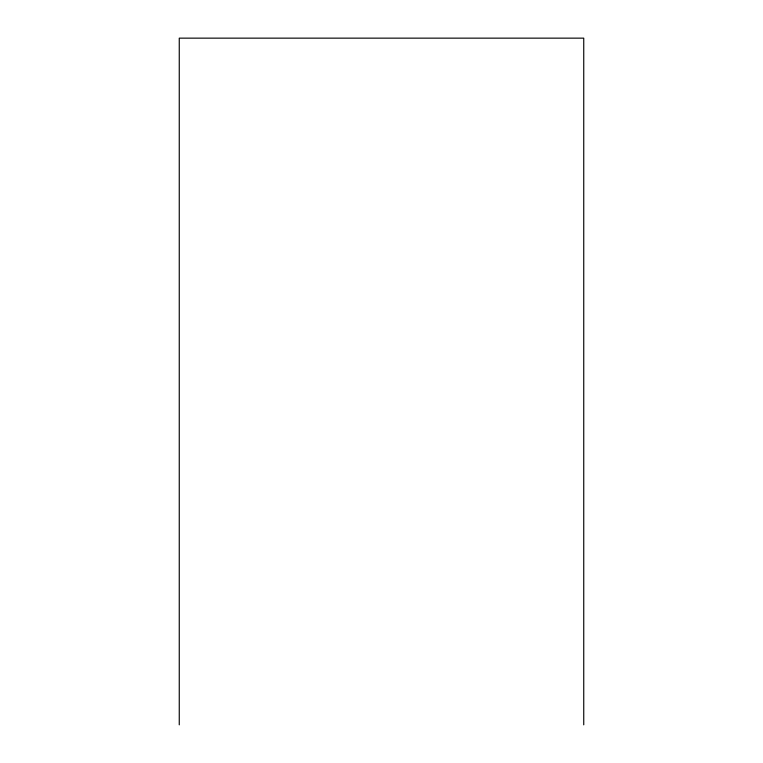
<?xml version="1.0" encoding="UTF-8"?>
<svg xmlns="http://www.w3.org/2000/svg" width="763" height="763" viewBox="0 0 763 763"><rect width="100%" height="100%" fill="white"/><g stroke="black" fill="none" stroke-linecap="round" stroke-linejoin="round"><path stroke-width="1.14" d="M583.743 724.85L583.743 38.15L179.257 38.15L179.257 724.85"/></g></svg>
